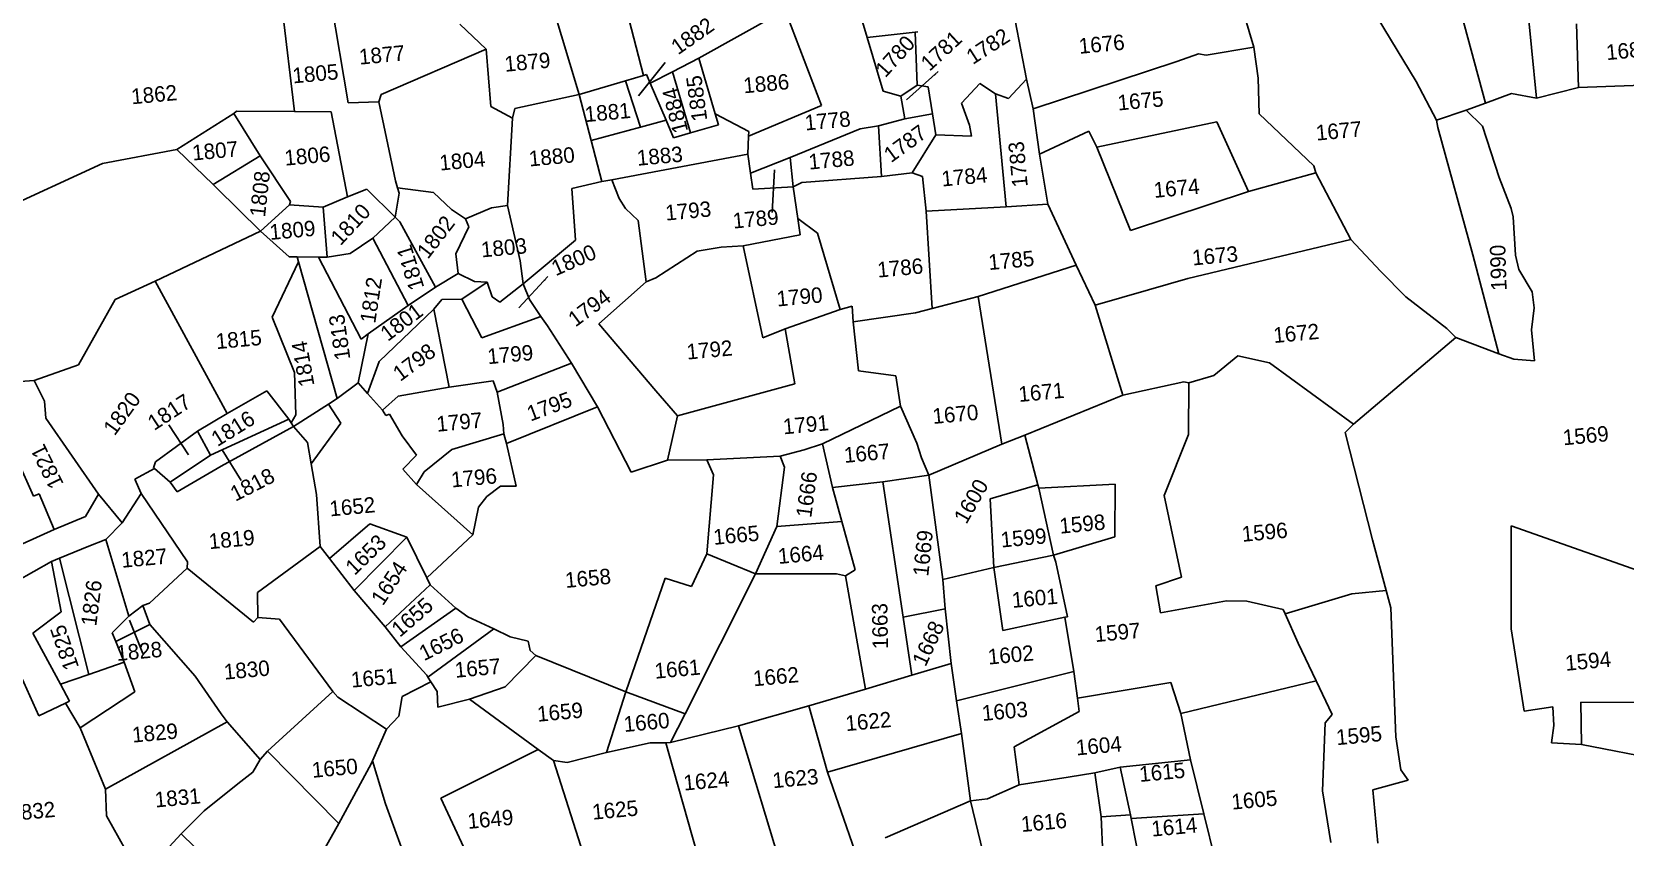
# Model space of a CAD drawing. Header units: metres. Extents: x 277585 to 230369286191, y 2057030 to 115415464409.
# Drawn here: x 278785 to 279539, y 2057944 to 2058325 of the extents above; entities that cross this region are included whole.
import ezdxf

# ---------------------------------------------------------------- set-up
doc = ezdxf.new("R2010")
doc.units = ezdxf.units.M
doc.header["$MEASUREMENT"] = 0
for name, color, linetype in [('POLY_PARCEL', 6, 'Continuous'), ('POLY_ROAD', 30, 'Continuous'), ('TEXT_PARCEL', 7, 'Continuous')]:
    doc.layers.add(name, color=color, linetype=linetype)
doc.styles.add('TEXT_MAP', font='', dxfattribs={"height": 1.8})
doc.styles.get('TEXT_MAP').set_extended_font_data('Kruti Dev 050')
doc.dimstyles.get("Standard").update_dxf_attribs({"dimtxt": 0.18, "dimasz": 0.18, "dimexe": 0.18, "dimexo": 0.0625, "dimgap": 0.09, "dimtad": 0, "dimtih": 1, "dimtoh": 1, "dimdec": 4, "dimzin": 0, "dimdsep": 46, "dimtxsty": 'Standard', "dimcen": 0.09, "dimadec": 0, "dimazin": 0, "dimtfac": 1, "dimtdec": 4, "dimtofl": 0, "dimtmove": 0, "dimatfit": 3, "dimfxl": 1, "dimtolj": 1, "dimtzin": 0, "dimarcsym": 0})

msp = doc.modelspace()

# ---------------------------------------------------------------- linework, layer by layer
at = {"layer": 'POLY_PARCEL'}
for p, q in [((279438.83, 2058417.41), (279472.84, 2058291.63)), ((279488.91, 2058377.3), (279497, 2058294)), ((279363.15, 2058318.16), (279348.68, 2058366.89)), ((279439.98, 2058301.93), (279400.39, 2058367.47)), ((278934.39, 2058291.85), (278926.34, 2058339.52)), ((279030.87, 2058338.17), (279043.71, 2058295.81)), ((279180.14, 2058322.72), (279174.59, 2058341.42)), ((278903.07, 2058336.58), (278909.01, 2058287.7)), ((279066.13, 2058335.84), (279074.18, 2058304.78)), ((279100.39, 2058312.92), (279138.16, 2058333.93)), ((279142.06, 2058333.4), (279158.51, 2058290.49)), ((279255.6, 2058302.98), (279250.21, 2058330.81)), ((278987.24, 2058329.05), (278999.63, 2058317.18)), ((279202.76, 2058325.33), (279180.14, 2058322.72)), ((279204.14, 2058325.49), (279202.76, 2058325.33)), ((279202.76, 2058325.33), (279203.71, 2058300.24)), ((279515.99, 2058329.15), (279516.8, 2058299.11)), ((278950.05, 2058295.68), (278999.63, 2058317.18)), ((278999.63, 2058317.18), (279001.85, 2058290.13)), ((279187.67, 2058297.36), (279180.14, 2058322.72)), ((279363.15, 2058318.16), (279340.66, 2058314.41)), ((279365.18, 2058303.46), (279363.15, 2058318.16)), ((279087.86, 2058306.47), (279100.39, 2058312.92)), ((279100.39, 2058312.92), (279108.1, 2058286.58)), ((279326.7, 2058311.45), (279258.66, 2058288.92)), ((279336.95, 2058315.05), (279326.7, 2058311.45)), ((279340.66, 2058314.41), (279336.95, 2058315.05)), ((279065.6, 2058302.25), (279043.71, 2058295.81)), ((279074.18, 2058304.78), (279065.6, 2058302.25)), ((279065.6, 2058302.25), (279072.83, 2058280.25)), ((279075.54, 2058305.18), (279074.18, 2058304.78)), ((279077.34, 2058301.05), (279075.54, 2058305.18)), ((279077.34, 2058301.05), (279087.86, 2058306.47)), ((279084.97, 2058283.54), (279077.34, 2058301.05)), ((279087.86, 2058306.47), (279096.44, 2058277.58)), ((279203.71, 2058300.24), (279196.09, 2058295.03)), ((279203.71, 2058300.24), (279209.04, 2058299.34)), ((279224.8, 2058291.71), (279233.39, 2058300.91)), ((279233.39, 2058300.91), (279240.85, 2058296.01)), ((279247.01, 2058293.78), (279255.6, 2058302.98)), ((279258.66, 2058288.92), (279255.6, 2058302.98)), ((279365.76, 2058286.63), (279365.18, 2058303.46)), ((279449.63, 2058283.63), (279439.98, 2058301.93)), ((279516.8, 2058299.11), (279585.11, 2058301.5)), ((278948.88, 2058292.31), (278950.05, 2058295.68)), ((279043.71, 2058295.81), (279013.21, 2058289.12)), ((279049.42, 2058273.91), (279043.71, 2058295.81)), ((279196.09, 2058295.03), (279187.67, 2058297.36)), ((279197.88, 2058284.26), (279196.09, 2058295.03)), ((279209.04, 2058299.34), (279211.02, 2058286.54)), ((279240.85, 2058296.01), (279247.01, 2058293.78)), ((279240.85, 2058296.01), (279245.83, 2058242.6)), ((279485.2, 2058296.21), (279472.84, 2058291.63)), ((279497, 2058294), (279485.2, 2058296.21)), ((279516.8, 2058299.11), (279497, 2058294)), ((278853.18, 2058269.77), (278880.2, 2058286.71)), ((278880.2, 2058286.71), (278881.52, 2058287.8)), ((278880.2, 2058286.71), (278892.68, 2058266.67)), ((278881.52, 2058287.8), (278909.01, 2058287.7)), ((278909.01, 2058287.7), (278926.26, 2058287.57)), ((278926.26, 2058287.57), (278934.09, 2058247.37)), ((278948.88, 2058292.31), (278934.39, 2058291.85)), ((278956.82, 2058254.82), (278948.88, 2058292.31)), ((279001.85, 2058290.13), (279012.15, 2058284.57)), ((279013.21, 2058289.12), (279012.15, 2058284.57)), ((279123.99, 2058278.29), (279108.1, 2058286.58)), ((279108.1, 2058286.58), (279109.77, 2058281.4)), ((279158.51, 2058290.49), (279123.89, 2058276.01)), ((279197.88, 2058284.26), (279211.02, 2058286.54)), ((279211.02, 2058286.54), (279212.56, 2058276.58)), ((279228.58, 2058281.22), (279224.8, 2058291.71)), ((279261.7, 2058267.52), (279258.66, 2058288.92)), ((279391.57, 2058261.9), (279365.76, 2058286.63)), ((279463.76, 2058288.26), (279449.63, 2058283.63)), ((279472.84, 2058291.63), (279463.76, 2058288.26)), ((279463.76, 2058288.26), (279471.37, 2058280.83)), ((279012.15, 2058284.57), (279009.78, 2058243.16)), ((279049.42, 2058273.91), (279072.83, 2058280.25)), ((279072.83, 2058280.25), (279084.97, 2058283.54)), ((279088.4, 2058275.27), (279084.97, 2058283.54)), ((279096.44, 2058277.58), (279088.4, 2058275.27)), ((279109.77, 2058281.4), (279096.44, 2058277.58)), ((279123.89, 2058276.01), (279123.99, 2058278.29)), ((279176.73, 2058279.44), (279143.6, 2058265.98)), ((279185.5, 2058280.85), (279176.73, 2058279.44)), ((279185.5, 2058280.85), (279197.88, 2058284.26)), ((279186.83, 2058256.97), (279185.5, 2058280.85)), ((279229.41, 2058276.05), (279228.58, 2058281.22)), ((279261.7, 2058267.52), (279285.07, 2058278.45)), ((279285.07, 2058278.45), (279288.76, 2058270.86)), ((279345.59, 2058282.77), (279288.76, 2058270.86)), ((279360.58, 2058249.75), (279345.59, 2058282.77)), ((279449.63, 2058283.63), (279450.25, 2058280.19)), ((279450.25, 2058280.19), (279466.79, 2058219.85)), ((279471.37, 2058280.83), (279479.28, 2058256.42)), ((279054.46, 2058254.62), (279049.42, 2058273.91)), ((279123.51, 2058267.57), (279123.89, 2058276.01)), ((279212.56, 2058276.58), (279201.32, 2058258.6)), ((279212.56, 2058276.58), (279229.41, 2058276.05)), ((279288.76, 2058270.86), (279304.7, 2058231.31)), ((278764.8, 2058238.55), (278818.06, 2058263.11)), ((278818.06, 2058263.11), (278853.18, 2058269.77)), ((278853.18, 2058269.77), (278870.41, 2058253.16)), ((278892.68, 2058266.67), (278870.41, 2058253.16)), ((278892.68, 2058266.67), (278907.05, 2058245.05)), ((279059.13, 2058255.35), (279123.51, 2058267.57)), ((279124.83, 2058258.58), (279123.51, 2058267.57)), ((279124.83, 2058258.58), (279143.6, 2058265.98)), ((279143.6, 2058265.98), (279145.11, 2058252.1)), ((279265.67, 2058243.75), (279261.7, 2058267.52)), ((279054.46, 2058254.62), (279059.13, 2058255.35)), ((279059.13, 2058255.35), (279062.62, 2058246.49)), ((279125.95, 2058250.91), (279124.83, 2058258.58)), ((279149.16, 2058254.06), (279186.83, 2058256.97)), ((279186.83, 2058256.97), (279201.32, 2058258.6)), ((279201.32, 2058258.6), (279206.22, 2058256.99)), ((279206.22, 2058256.99), (279208.04, 2058240.56)), ((279360.58, 2058249.75), (279392.53, 2058258.68)), ((279392.53, 2058258.68), (279391.57, 2058261.9)), ((279392.53, 2058258.68), (279409.16, 2058227.03)), ((279479.28, 2058256.42), (279484.95, 2058241.73)), ((278870.41, 2058253.16), (278871.99, 2058251.61)), ((278871.99, 2058251.61), (278892.9, 2058231.04)), ((278922.47, 2058242.48), (278934.09, 2058247.37)), ((278934.09, 2058247.37), (278943.25, 2058250.89)), ((278943.25, 2058250.89), (278956.64, 2058237.62)), ((278956.64, 2058237.62), (278958.54, 2058249.06)), ((278957.78, 2058251.61), (278956.82, 2058254.82)), ((278974.81, 2058249.39), (278957.78, 2058251.61)), ((278958.54, 2058249.06), (278957.78, 2058251.61)), ((278983.28, 2058241.29), (278974.81, 2058249.39)), ((279040.25, 2058251.22), (279054.46, 2058254.62)), ((279041.93, 2058226.79), (279040.25, 2058251.22)), ((279145.11, 2058252.1), (279125.95, 2058250.91)), ((279145.11, 2058252.1), (279149.16, 2058254.06)), ((279147.3, 2058237.02), (279145.11, 2058252.1)), ((279304.7, 2058231.31), (279360.58, 2058249.75)), ((278892.9, 2058231.04), (278906.59, 2058243.43)), ((278907.05, 2058245.05), (278906.59, 2058243.43)), ((278906.59, 2058243.43), (278906.59, 2058243.43)), ((278906.59, 2058243.43), (278922.47, 2058242.48)), ((278924.42, 2058218.79), (278922.47, 2058242.48)), ((278989.91, 2058236.87), (278983.28, 2058241.29)), ((279002.17, 2058242.16), (278989.91, 2058236.87)), ((279009.78, 2058243.16), (279002.17, 2058242.16)), ((279015.87, 2058216.95), (279009.78, 2058243.16)), ((279062.62, 2058246.49), (279065.73, 2058241.74)), ((279065.73, 2058241.74), (279071.6, 2058236.07)), ((279245.83, 2058242.6), (279208.04, 2058240.56)), ((279208.04, 2058240.56), (279210.9, 2058194.38)), ((279265.67, 2058243.75), (279245.83, 2058242.6)), ((279279.03, 2058214.87), (279265.67, 2058243.75)), ((279484.95, 2058241.73), (279485.97, 2058237.85)), ((278946.03, 2058227.7), (278956.64, 2058237.62)), ((278956.64, 2058237.62), (278958.77, 2058235.44)), ((278958.77, 2058235.44), (278975.79, 2058204.6)), ((278991.54, 2058233.05), (278985.31, 2058220.33)), ((278989.91, 2058236.87), (278991.54, 2058233.05)), ((279071.6, 2058236.07), (279075.48, 2058207.1)), ((279156.62, 2058230.16), (279147.3, 2058237.02)), ((279148.42, 2058229.3), (279147.3, 2058237.02)), ((279485.97, 2058237.85), (279487, 2058219.75)), ((278892.9, 2058231.04), (278842.95, 2058207.35)), ((278892.9, 2058231.04), (278906.47, 2058218.84)), ((278935.31, 2058220.5), (278946.03, 2058227.7)), ((278962.8, 2058195.8), (278946.03, 2058227.7)), ((279017.17, 2058206.11), (279041.93, 2058226.79)), ((279121.33, 2058224.11), (279148.42, 2058229.3)), ((279167.34, 2058193.94), (279156.62, 2058230.16)), ((279409.16, 2058227.03), (279331.96, 2058208.7)), ((279423.13, 2058212.12), (279409.16, 2058227.03)), ((278906.47, 2058218.84), (278910.18, 2058218.83)), ((278910.18, 2058218.83), (278910.83, 2058216.55)), ((278910.18, 2058218.83), (278920.35, 2058218.8)), ((278920.35, 2058218.8), (278940.47, 2058179.93)), ((278920.35, 2058218.8), (278924.42, 2058218.79)), ((278924.42, 2058218.79), (278935.31, 2058220.5)), ((278985.31, 2058220.33), (278986.48, 2058210.95)), ((279080.05, 2058209), (279099.64, 2058221.5)), ((279099.64, 2058221.5), (279111.02, 2058223.44)), ((279111.02, 2058223.44), (279121.33, 2058224.11)), ((279121.33, 2058224.11), (279130.73, 2058180.54)), ((279466.79, 2058219.85), (279479.1, 2058173.02)), ((279487, 2058219.75), (279488.62, 2058212.95)), ((278910.83, 2058216.55), (278898.42, 2058190.34)), ((278910.83, 2058216.55), (278929.11, 2058151.83)), ((278975.79, 2058204.6), (278986.48, 2058210.95)), ((278986.48, 2058210.95), (278994.24, 2058207.23)), ((279017.17, 2058206.11), (279015.87, 2058216.95)), ((279232.58, 2058200.09), (279279.03, 2058214.87)), ((279279.03, 2058214.87), (279288.01, 2058196.04)), ((279435.19, 2058200.01), (279423.13, 2058212.12)), ((279488.62, 2058212.95), (279494.91, 2058202.29)), ((278842.95, 2058207.35), (278824.09, 2058198.69)), ((278842.95, 2058207.35), (278877.07, 2058144.76)), ((278975.79, 2058204.6), (278962.8, 2058195.8)), ((279000.2, 2058206.9), (278988.14, 2058198.78)), ((278994.24, 2058207.23), (279000.2, 2058206.9)), ((279000.2, 2058206.9), (279002.62, 2058200.01)), ((279006.13, 2058197.38), (279017.17, 2058206.11)), ((279017.17, 2058206.11), (279020.18, 2058198.65)), ((279053.03, 2058187.23), (279075.48, 2058207.1)), ((279075.48, 2058207.1), (279080.05, 2058209)), ((279313.26, 2058203.32), (279288.01, 2058196.04)), ((279331.96, 2058208.7), (279313.26, 2058203.32)), ((279494.91, 2058202.29), (279495.95, 2058194.77)), ((278824.09, 2058198.69), (278806.61, 2058167.74)), ((278943.88, 2058182.35), (278962.8, 2058195.8)), ((278978.78, 2058198.69), (278974.92, 2058194.04)), ((278988.14, 2058198.78), (278978.78, 2058198.69)), ((278988.14, 2058198.78), (278997.65, 2058180.55)), ((279002.62, 2058200.01), (279006.13, 2058197.38)), ((279020.18, 2058198.65), (279025.62, 2058190.57)), ((279172.93, 2058195.45), (279167.34, 2058193.94)), ((279173.48, 2058188.16), (279172.93, 2058195.45)), ((279232.58, 2058200.09), (279210.9, 2058194.38)), ((279243.82, 2058130.17), (279232.58, 2058200.09)), ((279288.01, 2058196.04), (279301.07, 2058153.4)), ((279454.47, 2058184.93), (279435.19, 2058200.01)), ((279495.95, 2058194.77), (279494.6, 2058184.39)), ((278898.42, 2058190.34), (278908.96, 2058164.17)), ((278949.05, 2058169.34), (278974.92, 2058194.04)), ((278974.92, 2058194.04), (278982.25, 2058157.25)), ((278997.65, 2058180.55), (279025.62, 2058190.57)), ((279025.62, 2058190.57), (279028.76, 2058186.18)), ((279080.01, 2058155.37), (279053.03, 2058187.23)), ((279141.3, 2058184.78), (279167.34, 2058193.94)), ((279202.98, 2058192.4), (279173.48, 2058188.16)), ((279173.48, 2058188.16), (279176.06, 2058164.94)), ((279210.9, 2058194.38), (279202.98, 2058192.4)), ((278943.88, 2058182.35), (278939.11, 2058159.16)), ((278940.47, 2058179.93), (278943.88, 2058182.35)), ((279028.76, 2058186.18), (279040.17, 2058168.5)), ((279130.73, 2058180.54), (279141.3, 2058184.78)), ((279141.3, 2058184.78), (279145.8, 2058158.83)), ((279410.28, 2058139.65), (279458.84, 2058180.7)), ((279458.84, 2058180.7), (279454.47, 2058184.93)), ((279479.1, 2058173.02), (279458.84, 2058180.7)), ((279494.6, 2058184.39), (279495.97, 2058169.63)), ((279355.63, 2058171.95), (279344.25, 2058162.62)), ((279370.5, 2058168.71), (279355.63, 2058171.95)), ((279486.3, 2058170.38), (279479.1, 2058173.02)), ((278806.61, 2058167.74), (278785.68, 2058160.29)), ((278943.57, 2058154.24), (278949.05, 2058169.34)), ((279004.86, 2058154.8), (279040.17, 2058168.5)), ((279040.17, 2058168.5), (279052.48, 2058147.9)), ((279176.06, 2058164.94), (279193.72, 2058162.6)), ((279410.28, 2058139.65), (279370.5, 2058168.71)), ((279495.97, 2058169.63), (279486.3, 2058170.38)), ((278764.04, 2058158.74), (278785.68, 2058160.29)), ((278785.68, 2058160.29), (278790.54, 2058150.6)), ((278908.96, 2058164.17), (278909.52, 2058144.12)), ((278929.11, 2058151.83), (278939.11, 2058159.16)), ((278939.11, 2058159.16), (278943.57, 2058154.24)), ((278982.25, 2058157.25), (278958.1, 2058152.84)), ((278982.25, 2058157.25), (279003.09, 2058160.16)), ((279003.09, 2058160.16), (279004.86, 2058154.8)), ((279145.8, 2058158.83), (279090.3, 2058143.58)), ((279193.72, 2058162.6), (279195.82, 2058148.11)), ((279329.96, 2058159.63), (279301.07, 2058153.4)), ((279332.32, 2058159.19), (279329.96, 2058159.63)), ((279332.32, 2058159.19), (279332.28, 2058134.7)), ((279344.25, 2058162.62), (279332.32, 2058159.19)), ((278790.54, 2058150.6), (278791.29, 2058142.5)), ((278877.07, 2058144.76), (278895.93, 2058155.39)), ((278895.93, 2058155.39), (278906.32, 2058142)), ((278925.01, 2058149.19), (278929.11, 2058151.83)), ((278943.57, 2058154.24), (278950.68, 2058146.26)), ((278958.1, 2058152.84), (278950.68, 2058146.26)), ((279004.86, 2058154.8), (279007.74, 2058139.48)), ((279090.3, 2058143.58), (279080.01, 2058155.37)), ((279301.07, 2058153.4), (279254.76, 2058134.39)), ((278791.29, 2058142.5), (278816.18, 2058106.53)), ((278877.07, 2058144.76), (278862.97, 2058136.39)), ((278906.32, 2058142), (278869.25, 2058124.97)), ((278906.32, 2058142), (278907.43, 2058140.22)), ((278909.52, 2058144.12), (278907.43, 2058140.22)), ((278908.47, 2058138.54), (278925.01, 2058149.19)), ((278925.01, 2058149.19), (278930.89, 2058140.05)), ((278950.68, 2058146.26), (278952.26, 2058143.8)), ((278952.26, 2058143.8), (278953.92, 2058144.44)), ((278953.92, 2058144.44), (278959.9, 2058134.1)), ((279009.34, 2058130.5), (279052.48, 2058147.9)), ((279052.48, 2058147.9), (279068.41, 2058116.88)), ((279090.3, 2058143.58), (279085.52, 2058122.64)), ((279159.01, 2058130.27), (279195.82, 2058148.11)), ((279195.82, 2058148.11), (279203.67, 2058130.66)), ((278843.17, 2058121.76), (278862.97, 2058136.39)), ((278862.97, 2058136.39), (278869.25, 2058124.97)), ((278908.47, 2058138.54), (278874.19, 2058119.69)), ((278907.43, 2058140.22), (278908.47, 2058138.54)), ((278908.47, 2058138.54), (278915.13, 2058130.94)), ((278930.89, 2058140.05), (278916.9, 2058120.8)), ((278983.44, 2058127.7), (279008.14, 2058135.07)), ((279007.74, 2058139.48), (279008.14, 2058135.07)), ((279008.14, 2058135.07), (279009.34, 2058130.5)), ((279254.76, 2058134.39), (279243.82, 2058130.17)), ((279254.76, 2058134.39), (279260.91, 2058110.93)), ((279332.28, 2058134.7), (279320.74, 2058105.83)), ((279406.35, 2058135.65), (279410.28, 2058139.65)), ((279419.36, 2058084.91), (279406.35, 2058135.65)), ((278915.13, 2058130.94), (278916.9, 2058120.8)), ((278959.9, 2058134.1), (278966.77, 2058125.05)), ((278970.37, 2058117.11), (278983.44, 2058127.7)), ((279009.34, 2058130.5), (279013.96, 2058110.25)), ((279138.85, 2058124.49), (279150.28, 2058127.51)), ((279150.28, 2058127.51), (279159.01, 2058130.27)), ((279159.01, 2058130.27), (279163.65, 2058109.65)), ((279203.67, 2058130.66), (279205.82, 2058123.64)), ((279209.32, 2058115.5), (279243.82, 2058130.17)), ((278777.6, 2058122.85), (278785.33, 2058105.61)), ((278842.12, 2058119.05), (278843.17, 2058121.76)), ((278869.25, 2058124.97), (278850.07, 2058112.22)), ((278874.19, 2058119.69), (278853.37, 2058107.57)), ((278916.9, 2058120.8), (278919.4, 2058106.43)), ((278966.77, 2058125.05), (278960.19, 2058118.33)), ((279068.41, 2058116.88), (279085.52, 2058122.64)), ((279085.52, 2058122.64), (279104.25, 2058122.83)), ((279104.25, 2058122.83), (279138.85, 2058124.49)), ((279104.25, 2058122.83), (279107.26, 2058115.69)), ((279140.9, 2058119.22), (279137.27, 2058091.17)), ((279138.85, 2058124.49), (279140.9, 2058119.22)), ((279205.82, 2058123.64), (279209.32, 2058115.5)), ((278842.62, 2058118.62), (278833.33, 2058113.69)), ((278833.33, 2058113.69), (278836.36, 2058106.77)), ((278842.62, 2058118.62), (278842.12, 2058119.05)), ((278850.07, 2058112.22), (278842.62, 2058118.62)), ((278853.37, 2058107.57), (278850.07, 2058112.22)), ((278960.19, 2058118.33), (278966.79, 2058111.05)), ((278966.79, 2058111.05), (278970.37, 2058117.11)), ((279107.26, 2058115.69), (279104.1, 2058078.32)), ((279187.43, 2058112.32), (279163.65, 2058109.65)), ((279187.43, 2058112.32), (279209.32, 2058115.5)), ((279197.12, 2058048.24), (279187.43, 2058112.32)), ((279209.32, 2058115.5), (279215.86, 2058066.09)), ((278785.33, 2058105.61), (278788.09, 2058106.69)), ((278788.09, 2058106.69), (278795.11, 2058089.71)), ((278836.36, 2058106.77), (278827.44, 2058092.99)), ((278836.36, 2058106.77), (278858.24, 2058074.5)), ((278919.4, 2058106.43), (278921.04, 2058081.67)), ((278993.42, 2058087.22), (278966.79, 2058111.05)), ((278999.96, 2058105.43), (278996.14, 2058100.39)), ((279006.54, 2058110.34), (278999.96, 2058105.43)), ((279013.96, 2058110.25), (279006.54, 2058110.34)), ((279163.65, 2058109.65), (279168.09, 2058093.61)), ((279260.91, 2058110.93), (279238.39, 2058104.23)), ((279238.39, 2058104.23), (279240.11, 2058071.71)), ((279260.91, 2058110.93), (279261.33, 2058109.35)), ((279261.33, 2058109.35), (279297.53, 2058111.23)), ((279268.27, 2058077.63), (279261.33, 2058109.35)), ((279297.53, 2058111.23), (279297.36, 2058086.32)), ((279320.74, 2058105.83), (279328.97, 2058067.22)), ((278996.14, 2058100.39), (278993.42, 2058087.22)), ((278925.55, 2058076.12), (278944.63, 2058092.51)), ((278944.63, 2058092.51), (278962.16, 2058086.17)), ((279137.27, 2058091.17), (279127.25, 2058068.77)), ((279137.27, 2058091.17), (279168.09, 2058093.61)), ((279168.09, 2058093.61), (279174.35, 2058070.76)), ((279485.03, 2058091.56), (279484.98, 2058042.8)), ((279565.81, 2058063.05), (279485.03, 2058091.56)), ((278830.52, 2058048.69), (278819.68, 2058085.08)), ((278891.5, 2058059.99), (278921.04, 2058081.67)), ((278921.04, 2058081.67), (278925.55, 2058076.12)), ((278962.16, 2058086.17), (278937.27, 2058060.93)), ((278962.16, 2058086.17), (278971.65, 2058066.85)), ((278993.42, 2058087.22), (278971.65, 2058066.85)), ((278993.42, 2058087.22), (278993.42, 2058087.22)), ((279297.36, 2058086.32), (279268.27, 2058077.63)), ((279425.79, 2058060.87), (279419.36, 2058084.91)), ((278798.51, 2058050.76), (278793.86, 2058074.69)), ((278797.72, 2058076.26), (278811.62, 2058021.19)), ((278858.24, 2058074.5), (278858.19, 2058071.5)), ((278937.27, 2058060.93), (278925.55, 2058076.12)), ((279104.1, 2058078.32), (279096.95, 2058062.82)), ((279104.1, 2058078.32), (279127.25, 2058068.77)), ((279240.11, 2058071.71), (279268.27, 2058077.63)), ((279268.27, 2058077.63), (279269.49, 2058074.39)), ((279269.49, 2058074.39), (279274.9, 2058048.5)), ((278858.19, 2058071.5), (278840.3, 2058054.91)), ((278858.19, 2058071.5), (278889.49, 2058045.85)), ((278971.65, 2058066.85), (278973.24, 2058063.62)), ((279084.48, 2058066.73), (279065.89, 2058012.99)), ((279096.95, 2058062.82), (279084.48, 2058066.73)), ((279127.25, 2058068.77), (279093.91, 2058002.54)), ((279127.25, 2058068.77), (279165.52, 2058068.82)), ((279165.52, 2058068.82), (279169.88, 2058067.86)), ((279174.35, 2058070.76), (279169.88, 2058067.86)), ((279169.88, 2058067.86), (279179.37, 2058014.21)), ((279240.11, 2058071.71), (279215.86, 2058066.09)), ((279244.37, 2058041.92), (279240.11, 2058071.71)), ((279328.97, 2058067.22), (279316.77, 2058063.11)), ((278891.61, 2058048.04), (278891.5, 2058059.99)), ((278951.83, 2058043.75), (278937.27, 2058060.93)), ((278973.24, 2058063.62), (278951.83, 2058043.75)), ((278973.24, 2058063.62), (278985.3, 2058052.58)), ((279215.86, 2058066.09), (279217.02, 2058052.26)), ((279316.77, 2058063.11), (279318.95, 2058050.4)), ((279377.96, 2058049.88), (279409.49, 2058059.31)), ((279409.49, 2058059.31), (279425.79, 2058060.87)), ((279427.98, 2058052.68), (279425.79, 2058060.87)), ((278837.11, 2058053.85), (278830.52, 2058048.69)), ((278840.3, 2058054.91), (278837.11, 2058053.85)), ((278837.11, 2058053.85), (278840.48, 2058044.83)), ((278959.3, 2058034.17), (278985.3, 2058052.58)), ((278985.3, 2058052.58), (278991.01, 2058048.49)), ((279217.02, 2058052.26), (279197.12, 2058048.24)), ((279217.02, 2058052.26), (279219.81, 2058026.37)), ((279318.95, 2058050.4), (279350.21, 2058055.96)), ((279350.21, 2058055.96), (279359.82, 2058055.87)), ((279359.82, 2058055.87), (279377.08, 2058051.85)), ((279377.08, 2058051.85), (279377.96, 2058049.88)), ((279430.35, 2057991.68), (279427.98, 2058052.68)), ((278767.58, 2058046.62), (278787.94, 2058001.56)), ((278785.05, 2058040.67), (278798.51, 2058050.76)), ((278822.66, 2058040.89), (278830.52, 2058048.69)), ((278840.48, 2058044.83), (278824.31, 2058036.76)), ((278861.95, 2058020.32), (278840.48, 2058044.83)), ((278889.49, 2058045.85), (278891.61, 2058048.04)), ((278891.61, 2058048.04), (278901.85, 2058047.26)), ((278901.85, 2058047.26), (278927.07, 2058013.03)), ((278951.83, 2058043.75), (278959.3, 2058034.17)), ((278991.01, 2058048.49), (279003.37, 2058042.76)), ((279197.12, 2058048.24), (279201.31, 2058020.75)), ((279273.66, 2058048.24), (279244.37, 2058041.92)), ((279274.9, 2058048.5), (279273.66, 2058048.24)), ((279277.96, 2058022.51), (279273.66, 2058048.24)), ((279377.96, 2058049.88), (279384.19, 2058035.97)), ((278798.09, 2058016.54), (278785.05, 2058040.67)), ((278824.31, 2058036.76), (278822.66, 2058040.89)), ((278824.31, 2058036.76), (278828.25, 2058027.03)), ((278972.16, 2058019.83), (279003.37, 2058042.76)), ((279003.37, 2058042.76), (279011.09, 2058039)), ((279011.09, 2058039), (279019.52, 2058036.92)), ((279019.52, 2058036.92), (279020.6, 2058032.51)), ((279484.98, 2058042.8), (279491.09, 2058003.8)), ((278959.3, 2058034.17), (278971.57, 2058020.75)), ((279008.67, 2058015.33), (279023.27, 2058030.05)), ((279020.6, 2058032.51), (279023.27, 2058030.05)), ((279023.27, 2058030.05), (279065.89, 2058012.99)), ((279384.19, 2058035.97), (279392.64, 2058018.19)), ((278811.62, 2058021.19), (278798.09, 2058016.54)), ((278811.62, 2058021.19), (278828.25, 2058027.03)), ((278828.25, 2058027.03), (278833.35, 2058012.86)), ((279201.31, 2058020.75), (279219.81, 2058026.37)), ((279219.81, 2058026.37), (279222.36, 2058008.59)), ((279222.36, 2058008.59), (279277.96, 2058022.51)), ((279277.96, 2058022.51), (279279.65, 2058009.94)), ((278802.45, 2058008.47), (278798.09, 2058016.54)), ((278874.22, 2058002.53), (278861.95, 2058020.32)), ((278959.98, 2058010.77), (278973.53, 2058017.72)), ((278971.57, 2058020.75), (278972.16, 2058019.83)), ((278972.16, 2058019.83), (278973.53, 2058017.72)), ((278973.53, 2058017.72), (278976.55, 2058013.05)), ((278991.8, 2058009.5), (279008.67, 2058015.33)), ((279179.37, 2058014.21), (279152.46, 2058006.23)), ((279179.37, 2058014.21), (279201.31, 2058020.75)), ((279323.89, 2058017.38), (279279.65, 2058009.94)), ((279328.56, 2058002.73), (279323.89, 2058017.38)), ((279328.56, 2058002.73), (279392.64, 2058018.19)), ((279392.64, 2058018.19), (279400.24, 2058002.2)), ((278787.94, 2058001.56), (278800.51, 2058007.55)), ((278800.51, 2058007.55), (278802.45, 2058008.47)), ((278807.42, 2057995.81), (278800.51, 2058007.55)), ((278833.35, 2058012.86), (278807.42, 2057995.81)), ((278896.14, 2057984.78), (278927.07, 2058013.03)), ((278927.07, 2058013.03), (278929.45, 2058010.41)), ((278929.45, 2058010.41), (278952.55, 2057995.16)), ((278958.36, 2058001.38), (278959.98, 2058010.77)), ((278976.55, 2058013.05), (278976.88, 2058005.62)), ((278976.88, 2058005.62), (278991.8, 2058009.5)), ((278991.8, 2058009.5), (279024.36, 2057985.54)), ((279056.64, 2057984.12), (279065.89, 2058012.99)), ((279065.89, 2058012.99), (279093.91, 2058002.54)), ((279065.89, 2058012.99), (279065.89, 2058012.99)), ((279119.14, 2057996.86), (279152.46, 2058006.23)), ((279152.46, 2058006.23), (279161.35, 2057974.93)), ((279224.68, 2057993.21), (279222.36, 2058008.59)), ((279279.65, 2058009.94), (279280.51, 2058003.58)), ((279518.37, 2057987.97), (279517.91, 2058008.06)), ((279517.91, 2058008.06), (279549.39, 2058007.82)), ((278819.45, 2057966.89), (278877.09, 2057998.76)), ((278877.09, 2057998.76), (278874.22, 2058002.53)), ((278877.09, 2057998.76), (278892.71, 2057980.93)), ((278952.55, 2057995.16), (278958.36, 2058001.38)), ((279093.91, 2058002.54), (279086.94, 2057988.98)), ((279280.51, 2058003.58), (279249.73, 2057986.86)), ((279333.1, 2057980.77), (279328.56, 2058002.73)), ((279400.24, 2058002.2), (279396.97, 2057998.25)), ((279491.09, 2058003.8), (279504.69, 2058005.77)), ((279504.69, 2058005.77), (279505.16, 2057996.98)), ((278807.42, 2057995.81), (278819.45, 2057966.89)), ((278952.55, 2057995.16), (278945.85, 2057980.26)), ((279119.14, 2057996.86), (279086.94, 2057988.98)), ((279141.16, 2057923.98), (279119.14, 2057996.86)), ((279161.35, 2057974.93), (279224.68, 2057993.21)), ((279229.07, 2057961.32), (279224.68, 2057993.21)), ((279396.97, 2057998.25), (279395.66, 2057966.03)), ((279432.81, 2057976.03), (279430.35, 2057991.68)), ((279505.16, 2057996.98), (279504.15, 2057988.76)), ((278896.14, 2057984.78), (278892.71, 2057980.93)), ((278929.88, 2057950.57), (278896.14, 2057984.78)), ((279024.36, 2057985.54), (278978.16, 2057962.49)), ((279024.36, 2057985.54), (279031.6, 2057980.33)), ((279038.03, 2057979.4), (279056.64, 2057984.12)), ((279077.3, 2057988.78), (279056.64, 2057984.12)), ((279084.74, 2057988.82), (279077.3, 2057988.78)), ((279086.94, 2057988.98), (279084.74, 2057988.82)), ((279084.74, 2057988.82), (279088.24, 2057976.42)), ((279249.73, 2057986.86), (279252.08, 2057968.85)), ((279504.15, 2057988.76), (279518.37, 2057987.97)), ((279518.37, 2057987.97), (279566.6, 2057978.68)), ((278892.71, 2057980.93), (278889.24, 2057974.8)), ((278945.18, 2057978.84), (278929.88, 2057950.57)), ((278945.85, 2057980.26), (278945.18, 2057978.84)), ((278945.85, 2057980.26), (278951.98, 2057959.82)), ((279031.6, 2057980.33), (279038.03, 2057979.4)), ((279046.93, 2057932.43), (279031.6, 2057980.33)), ((279088.24, 2057976.42), (279106.31, 2057912.39)), ((279287.8, 2057974.57), (279299.8, 2057977.19)), ((279299.8, 2057977.19), (279333.1, 2057980.77)), ((279299.8, 2057977.19), (279304.76, 2057954.67)), ((279333.1, 2057980.77), (279339.45, 2057955.15)), ((279436.25, 2057971.05), (279432.81, 2057976.03)), ((278882.17, 2057969.34), (278866.19, 2057956.5)), ((278889.24, 2057974.8), (278882.17, 2057969.34)), ((279161.35, 2057974.93), (279174.25, 2057937.6)), ((279252.08, 2057968.85), (279237.04, 2057962.18)), ((279252.08, 2057968.85), (279275.23, 2057972.54)), ((279275.23, 2057972.54), (279287.8, 2057974.57)), ((279287.8, 2057974.57), (279290.84, 2057953.75)), ((279419.46, 2057966.51), (279436.25, 2057971.05)), ((278819.94, 2057954.21), (278819.45, 2057966.89)), ((278978.16, 2057962.49), (278997.95, 2057920.41)), ((279188.55, 2057943.79), (279229.07, 2057961.32)), ((279237.04, 2057962.18), (279229.07, 2057961.32)), ((279229.07, 2057961.32), (279241.11, 2057911.47)), ((279395.66, 2057966.03), (279399.61, 2057941.5)), ((279421.81, 2057941.25), (279419.46, 2057966.51)), ((278836.28, 2057925.19), (278819.94, 2057954.21)), ((278866.19, 2057956.5), (278855.34, 2057945.64)), ((278951.98, 2057959.82), (278974.35, 2057899.03)), ((279290.84, 2057953.75), (279304.76, 2057954.67)), ((279290.84, 2057953.75), (279291.72, 2057935.71)), ((279304.76, 2057954.67), (279305.13, 2057952.95)), ((279305.13, 2057952.95), (279339.45, 2057955.15)), ((279339.45, 2057955.15), (279345.03, 2057932.67)), ((278855.34, 2057945.64), (278836.28, 2057925.19)), ((278897.27, 2057904.87), (278855.34, 2057945.64)), ((278919.29, 2057931.41), (278929.88, 2057950.57)), ((279309.86, 2057928.88), (279305.13, 2057952.95))]:
    msp.add_line(p, q, dxfattribs=at)
at = {"layer": 'POLY_ROAD'}
for p, q in [((278810.02, 2058095.89), (278816.18, 2058106.53)), ((278816.18, 2058106.53), (278827.44, 2058092.99)), ((278780.15, 2058082.92), (278795.11, 2058089.71)), ((278795.11, 2058089.71), (278810.02, 2058095.89)), ((278827.44, 2058092.99), (278819.68, 2058085.08)), ((278811.58, 2058081.93), (278797.72, 2058076.26)), ((278819.68, 2058085.08), (278811.58, 2058081.93)), ((278793.86, 2058074.69), (278777.17, 2058065.14)), ((278797.72, 2058076.26), (278793.86, 2058074.69))]:
    msp.add_line(p, q, dxfattribs=at)

# ---------------------------------------------------------------- texts
at = {"layer": 'TEXT_PARCEL', "style": 'TEXT_MAP'}
for s, rotation, p in [('1882', 35.05467, (279090.55, 2058314.26)), ('1780', 47.92184, (279188.71, 2058303.34)), ('1781', 42.71364, (279209.62, 2058306.42)), ('1782', 32.78485, (279230.09, 2058309.68)), ('1676', 5.32248, (279280.6, 2058314.99)), ('1877', 5.32248, (278939.81, 2058309.87)), ('1879', 5.32248, (279008.72, 2058306.49)), ('1683', 5.32248, (279530.24, 2058312)), ('1805', 5.32248, (278908.32, 2058300.99)), ('1862', 5.32248, (278831.98, 2058291.1)), ('1885', 97.61429, (279104.42, 2058283.58)), ('1886', 5.32248, (279121.77, 2058296.29)), ('1884', 104.41736, (279095.41, 2058278.53)), ('1675', 5.32248, (279298.98, 2058288.15)), ('1881', 5.32248, (279046.72, 2058282.67)), ('1778', 5.32248, (279150.85, 2058278.69)), ('1787', 36.0722, (279191.4, 2058263.17)), ('1677', 5.32248, (279392.86, 2058273.9)), ('1807', 5.32248, (278860.85, 2058264.46)), ('1806', 5.32248, (278904.53, 2058262.03)), ('1880', 5.32248, (279020.25, 2058261.65)), ('1883', 5.32248, (279071.38, 2058261.98)), ('1783', 95.32248, (279256.15, 2058252.14)), ('1804', 5.32248, (278977.88, 2058259.71)), ('1788', 5.32248, (279152.68, 2058260.18)), ('1808', 83.59151, (278894.98, 2058237.44)), ('1784', 5.32248, (279215.58, 2058252.16)), ('1674', 5.32248, (279316.06, 2058246.78)), ('1810', 47.12796, (278930.74, 2058223.84)), ('1793', 5.32248, (279084.84, 2058236.02)), ('1789', 5.32248, (279116.76, 2058232.24)), ('1809', 5.32248, (278897.48, 2058226.87)), ('1802', 52.51038, (278972.12, 2058217.43)), ('1811', 107.21707, (278970.48, 2058204.45)), ('1803', 5.32248, (278997.58, 2058218.59)), ('1800', 23.74856, (279032.65, 2058209.66)), ('1786', 5.32248, (279185.21, 2058209.02)), ('1785', 5.32248, (279237.78, 2058212.6)), ('1673', 5.32248, (279334.25, 2058214.77)), ('1990', 91.85247, (279482.88, 2058202.95)), ('1812', 81.27916, (278947.16, 2058187.1)), ('1794', 36.43187, (279041.98, 2058185.39)), ('1790', 5.32248, (279137.56, 2058195.33)), ('1801', 37.0107, (278953.12, 2058178.55)), ('1813', 98.18638, (278935.45, 2058170.52)), ('1672', 5.32248, (279372.71, 2058178.05)), ('1815', 5.32248, (278872.03, 2058175.17)), ('1792', 5.32248, (279094.94, 2058170.21)), ('1814', 100.08851, (278918.46, 2058158.06)), ('1798', 36.5731, (278959.02, 2058159.6)), ('1799', 5.32248, (279000.59, 2058168.03)), ('1671', 5.32248, (279252.02, 2058150.14)), ('1820', 54.12192, (278823.79, 2058133.8)), ('1817', 33.20758, (278842.53, 2058136.38)), ('1795', 20.43907, (279020.69, 2058140.85)), ('1816', 31.87571, (278872.48, 2058128.79)), ('1797', 5.32248, (278976.46, 2058136.04)), ('1791', 5.32248, (279140.55, 2058134.81)), ('1670', 5.32248, (279211.34, 2058139.74)), ('1569', 5.32248, (279509.78, 2058129.63)), ('1821', 116.18673, (278799.87, 2058111.36)), ('1667', 5.32248, (279169.42, 2058121.3)), ('1818', 27.11374, (278880.97, 2058102.85)), ('1796', 5.32248, (278983.42, 2058109.66)), ('1666', 82.32144, (279153.59, 2058095.11)), ('1600', 60.3166, (279227.06, 2058091.93)), ('1652', 5.32248, (278925.81, 2058095.96)), ('1598', 5.32248, (279271.44, 2058087.78)), ('1819', 5.32248, (278868.68, 2058080.46)), ('1665', 5.32248, (279107.57, 2058082.49)), ('1669', 84.00677, (279209, 2058067.37)), ('1599', 5.32248, (279243.62, 2058081.22)), ('1596', 5.32248, (279357.76, 2058083.92)), ('1653', 43.96772, (278937.38, 2058067.72)), ('1664', 5.32248, (279138.17, 2058073.45)), ('1827', 5.32248, (278827.28, 2058071.63)), ('1654', 56.64831, (278950.82, 2058053.32)), ('1658', 5.32248, (279037.4, 2058062.08)), ('1826', 82.78743, (278815.08, 2058043.74)), ('1601', 5.32248, (279248.93, 2058052.64)), ('1655', 40.84597, (278958.83, 2058038.44)), ('1663', 90.92147, (279189.98, 2058033.21)), ('1825', 108.82486, (278807, 2058024.7)), ('1668', 65.0533, (279207.72, 2058024.46)), ('1597', 5.32248, (279288.12, 2058036.46)), ('1828', 5.32248, (278824.91, 2058027.5)), ('1656', 26.35011, (278970.3, 2058027.4)), ('1657', 5.32248, (278985.16, 2058019.54)), ('1602', 5.32248, (279237.54, 2058025.8)), ('1594', 5.32248, (279510.9, 2058022.85)), ('1830', 5.32248, (278875.85, 2058018.66)), ('1651', 5.32248, (278936.02, 2058014.88)), ('1661', 5.32248, (279079.76, 2058019.1)), ('1662', 5.32248, (279126.37, 2058015.51)), ('1659', 5.32248, (279024.13, 2057998.72)), ('1603', 5.32248, (279234.74, 2057999.11)), ('1660', 5.32248, (279065.12, 2057993.87)), ('1622', 5.32248, (279170.12, 2057994.29)), ('1829', 5.32248, (278832.35, 2057988.84)), ('1604', 5.32248, (279279.24, 2057982.77)), ('1595', 5.32248, (279402.43, 2057987.63)), ('1650', 5.32248, (278917.51, 2057972.18)), ('1623', 5.32248, (279135.61, 2057967.28)), ('1615', 5.32248, (279309.23, 2057970.24)), ('1624', 5.32248, (279093.45, 2057966.14)), ('1832', 5.32248, (278774.31, 2057951.71)), ('1831', 5.32248, (278843.14, 2057958.12)), ('1625', 5.32248, (279050.22, 2057952.35)), ('1605', 5.32248, (279352.85, 2057957.11)), ('1649', 5.32248, (278991.18, 2057947.99)), ('1616', 5.32248, (279253.25, 2057946.52)), ('1614', 5.32248, (279314.95, 2057944.34))]:
    msp.add_text(s, height=7.323, rotation=rotation, dxfattribs=at).set_placement(p)

# ---------------------------------------------------------------- leaders
for points in [[(279084.51, 2058310.94), (279071.76, 2058295.17)], [(279213.75, 2058306.59), (279198.74, 2058293.22)], [(279135.04, 2058239.95), (279136.21, 2058260.02)], [(279028.96, 2058209.51), (279015.11, 2058194.68)], [(278849.44, 2058139.3), (278858.83, 2058125.19)], [(278883.67, 2058113.05), (278874.71, 2058127.44)], [(278837.07, 2058031.02), (278830.84, 2058046.78)]]:
    msp.add_leader(points, dimstyle='Standard', override={"dimtxt": 2.5, "dimasz": 2.5, "dimexe": 1.25, "dimexo": 0.625, "dimgap": 0.625, "dimtad": 1, "dimtih": 0, "dimtoh": 0, "dimzin": 8, "dimcen": 2.5, "dimtofl": 1})

doc.saveas('drawing.dxf')
